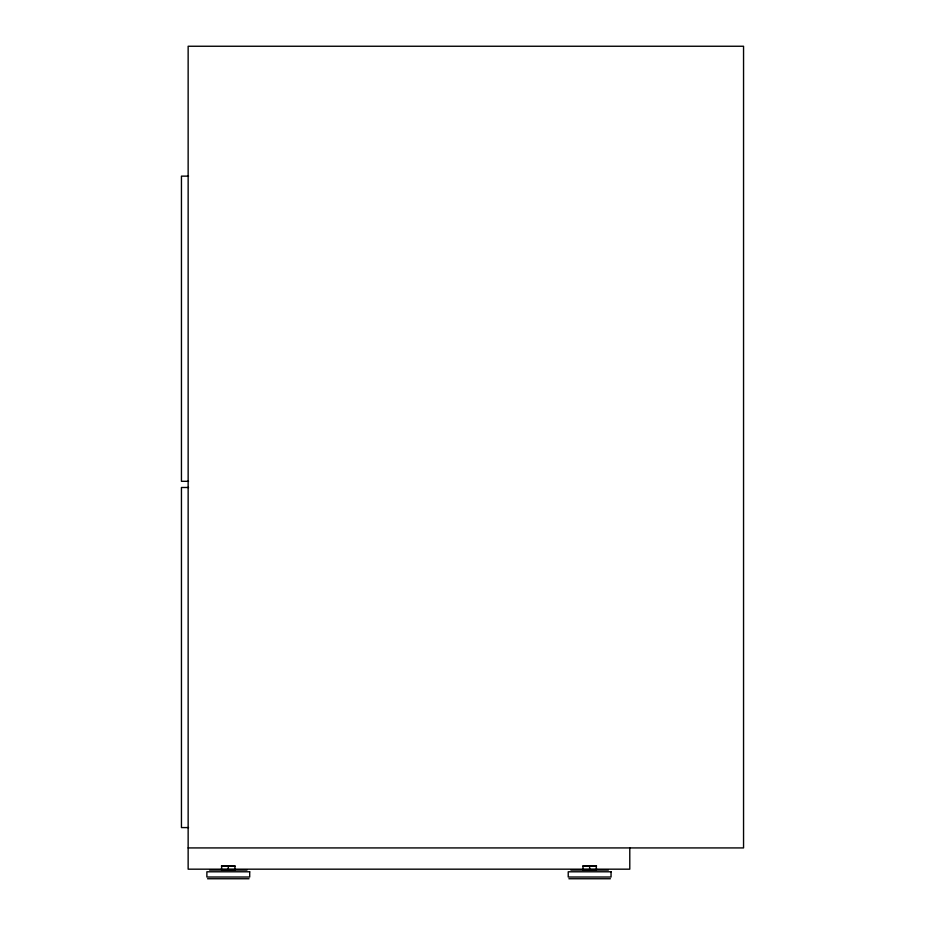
<?xml version="1.0" encoding="UTF-8"?>
<svg xmlns="http://www.w3.org/2000/svg" width="925" height="925" viewBox="0 0 925 925"><rect width="100%" height="100%" fill="white"/><g stroke="black" fill="none" stroke-linecap="round" stroke-linejoin="round"><path stroke-width="1.39" d="M222.012 870.055L221.341 869.616L221.919 865.696L234.673 865.696L235.251 869.616L234.58 870.055M583.351 870.055L582.681 869.616L583.27 865.696L596.012 865.696L596.59 869.616L595.92 870.055M188.538 176.132L181.45 176.132L181.45 481.312L188.538 481.312M188.538 487.487L181.45 487.487L181.45 827.586L188.538 827.586M188.145 847.924L743.55 847.924L743.55 46.25L188.145 46.25L188.145 869.176L629.786 869.176L629.786 847.705M221.341 866.135L235.251 866.135M582.681 866.135L596.59 866.135M221.341 869.616L235.251 869.616M582.681 869.616L596.59 869.616M209.57 870.055L247.021 870.055M570.91 870.055L608.361 870.055M207.558 878.75L249.033 878.75M568.898 878.75L610.384 878.75M589.641 865.696L589.641 870.055M228.29 865.696L228.29 870.055M249.704 871.789L206.876 871.789L206.876 877.016L249.704 877.016L249.704 871.789M611.055 871.789L568.227 871.789L568.227 877.016L611.055 877.016L611.055 871.789"/></g></svg>
